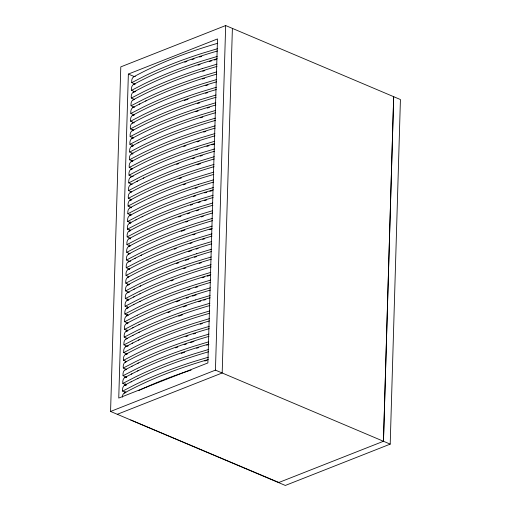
<?xml version="1.0" encoding="UTF-8"?>
<svg xmlns="http://www.w3.org/2000/svg" width="511" height="511" viewBox="0 0 511 511"><rect width="100%" height="100%" fill="white"/><g stroke="black" fill="none" stroke-linecap="round" stroke-linejoin="round"><path stroke-width="0.77" d="M110.574 411.457L120.8 66.877L225.67 25.55L400.426 99.543L390.2 444.123L285.33 485.45L110.574 411.457L215.444 370.13L390.2 444.123M128.363 74.063L118.75 398.075L207.881 362.944L217.501 38.932L128.363 74.063L134.412 76.624M125.042 392.927L125.086 391.388M125.272 385.217L125.316 383.672M126.875 331.23L126.92 329.684M127.328 315.804L127.38 314.259M127.558 308.088L127.603 306.549M127.788 300.379L127.833 298.839M129.392 246.391L129.436 244.846M129.851 230.966L129.896 229.426M130.075 223.256L130.126 221.71M130.305 215.54L130.35 214M131.908 161.553L131.953 160.013M132.413 144.587L132.368 146.127L133.294 145.763L129.935 144.338A7.16 4.733 68.5 0 1 133.524 138.053L130.164 136.629A7.16 4.733 68.5 0 1 133.754 130.337L130.394 128.913A7.16 4.733 68.5 0 1 133.984 122.627L130.618 121.203A7.16 4.733 68.5 0 1 134.208 114.911L130.848 113.493A7.16 4.733 68.5 0 1 133.844 107.253M132.598 138.417L132.643 136.871M132.822 130.701L132.873 129.162M126.185 385.217L126.198 384.853L122.838 383.429A7.16 4.733 68.5 0 1 126.428 377.137L123.068 375.719A7.16 4.733 68.5 0 1 126.658 369.427L123.298 368.003A7.16 4.733 68.5 0 1 126.287 361.769M126.415 377.508L126.428 377.137M128.932 292.669L128.944 292.298L125.585 290.88A7.16 4.733 68.5 0 1 129.174 284.589L125.815 283.164A7.16 4.733 68.5 0 1 128.81 276.93M131.455 207.83L131.461 207.466L128.101 206.042A7.16 4.733 68.5 0 1 131.691 199.75L128.331 198.325A7.16 4.733 68.5 0 1 131.327 192.091M133.971 122.991L133.984 122.627M215.444 370.13L225.67 25.55M232.39 28.392L222.183 372.979L117.294 414.3M383.461 441.268L393.687 96.688L383.48 441.274L278.591 482.595L278.878 482.16M133.671 76.822C160.243 62.393 188.693 51.7 217.692 43.282M135.128 84.066L131.768 82.641L144.306 76.171A418.081 170.712 1.7 0 1 202.663 53.176L217.437 48.724M133.441 84.532C160.013 70.103 188.463 59.41 217.462 50.998M135.773 91.431L134.898 91.776L131.538 90.351L144.076 83.887A418.081 170.712 1.7 0 1 202.433 60.892L217.213 56.434M133.211 92.248C159.783 77.819 188.233 67.12 217.232 58.708M134.668 99.485L131.308 98.067L143.853 91.597A418.081 170.712 1.7 0 1 202.209 68.602M132.981 99.958C159.553 85.529 188.01 74.836 217.003 66.417M134.438 107.201L131.078 105.777L143.623 99.313A418.081 170.712 1.7 0 1 201.979 76.318L216.753 71.859M132.751 107.674C159.323 93.245 187.78 82.546 216.773 74.133M130.848 113.493L143.393 107.023A418.081 170.712 1.7 0 1 201.749 84.028L216.523 79.575M132.528 115.384C159.093 100.954 187.55 90.262 216.549 81.843M130.618 121.203L143.163 114.739A418.081 170.712 1.7 0 1 201.519 91.744L216.294 87.285M132.298 123.1C158.87 108.671 187.32 97.971 216.319 89.559M130.394 128.913L142.933 122.448A418.081 170.712 1.7 0 1 201.289 99.453L216.064 95.001M132.068 130.81C158.64 116.38 187.09 105.688 216.089 97.269M130.164 136.629L142.703 130.158A418.081 170.712 1.7 0 1 201.059 107.163L215.84 102.711M131.838 138.526C158.41 124.09 186.86 113.397 215.859 104.985M129.935 144.338L142.48 137.874A418.081 170.712 1.7 0 1 200.836 114.879L215.61 110.427M131.608 146.235C158.18 131.806 186.636 121.113 215.629 112.695M132.605 168.898L129.245 167.48A7.16 4.733 68.5 0 1 132.834 161.189L129.475 159.764A7.16 4.733 68.5 0 1 133.064 153.472L129.705 152.054L142.25 145.584A418.081 170.712 1.7 0 1 200.606 122.589L215.38 118.137M131.378 153.945C157.95 139.516 186.406 128.823 215.399 120.411M129.475 159.764L142.02 153.3A418.081 170.712 1.7 0 1 200.376 130.305L215.15 125.847M131.155 161.661C157.72 147.232 186.176 136.533 215.176 128.12M129.245 167.48L141.79 161.01A418.081 170.712 1.7 0 1 200.146 138.015L214.92 133.563M130.925 169.371C157.497 154.942 185.947 144.249 214.946 135.83M133.256 176.269L132.381 176.614L129.021 175.19L141.56 168.726A418.081 170.712 1.7 0 1 199.916 145.731L214.69 141.272M130.695 177.087C157.267 162.658 185.717 151.959 214.716 143.546M132.151 184.324L128.791 182.906L141.33 176.436A418.081 170.712 1.7 0 1 199.686 153.441L214.467 148.988M130.465 184.797C157.037 170.367 185.487 159.675 214.486 151.256M131.25 191.753L128.561 190.616L141.106 184.152A418.081 170.712 1.7 0 1 199.462 161.157L214.237 156.698M130.235 192.513C156.807 178.077 185.263 167.384 214.256 158.972M128.331 198.325L140.876 191.861A418.081 170.712 1.7 0 1 199.233 168.866L214.007 164.414M130.005 200.223C156.577 185.793 185.033 175.101 214.026 166.682M128.101 206.042L140.646 199.571A418.081 170.712 1.7 0 1 199.003 176.576L213.777 172.124M129.781 207.932C156.347 193.503 184.803 182.81 213.802 174.398M130.318 246.027L126.958 244.603A7.16 4.733 68.5 0 1 130.548 238.311L127.188 236.893A7.16 4.733 68.5 0 1 130.778 230.602L127.418 229.177A7.16 4.733 68.5 0 1 131.008 222.885L127.648 221.467A7.16 4.733 68.5 0 1 131.231 215.176L127.871 213.751L140.416 207.287A418.081 170.712 1.7 0 1 198.773 184.292M129.551 215.648C156.123 201.219 184.573 190.52 213.572 182.108M127.648 221.467L140.186 214.997A418.081 170.712 1.7 0 1 198.543 192.002L213.317 187.55M129.321 223.358C155.893 208.929 184.343 198.236 213.343 189.824M127.418 229.177L139.957 222.713A418.081 170.712 1.7 0 1 198.313 199.718L213.093 195.259M129.091 231.074C155.663 216.645 184.113 205.946 213.113 197.533M127.188 236.893L139.733 230.423A418.081 170.712 1.7 0 1 198.089 207.428L212.863 202.976M128.861 238.784C155.433 224.355 183.89 213.662 212.883 205.243M126.958 244.603L139.503 238.139A418.081 170.712 1.7 0 1 197.859 215.144L212.633 210.685M128.631 246.5C155.203 232.071 183.66 221.372 212.653 212.959M130.088 253.737L126.728 252.313L139.273 245.848A418.081 170.712 1.7 0 1 197.629 222.853L212.404 218.401M128.408 254.21C154.974 239.78 183.43 229.088 212.429 220.669M130.739 261.102L129.858 261.453L126.498 260.029L139.043 253.565A418.081 170.712 1.7 0 1 197.399 230.563L212.174 226.111M128.178 261.926C154.744 247.49 183.2 236.797 212.199 228.385M128.734 276.592L126.045 275.455A7.16 4.733 68.5 0 1 129.634 269.163L126.274 267.738L138.813 261.274A418.081 170.712 1.7 0 1 197.169 238.279L211.944 233.827M127.948 269.636C154.52 255.206 182.97 244.514 211.969 236.095M126.045 275.455L138.583 268.984A418.081 170.712 1.7 0 1 196.939 245.989L211.72 241.537M127.718 277.345C154.29 262.916 182.74 252.223 211.739 243.811M125.815 283.164L138.36 276.7A418.081 170.712 1.7 0 1 196.716 253.705M127.488 285.061C154.06 270.632 182.516 259.933 211.509 251.521M125.585 290.88L138.13 284.41A418.081 170.712 1.7 0 1 196.486 261.415L211.26 256.963M127.258 292.771C153.83 278.342 182.286 267.649 211.279 259.237M127.801 330.866L124.441 329.442A7.16 4.733 68.5 0 1 128.031 323.15L124.671 321.726A7.16 4.733 68.5 0 1 128.261 315.44L124.901 314.016A7.16 4.733 68.5 0 1 128.485 307.724L125.125 306.306A7.16 4.733 68.5 0 1 128.715 300.014L125.355 298.59L137.9 292.126A418.081 170.712 1.7 0 1 196.256 269.131L211.03 264.672M127.035 300.487C153.6 286.058 182.057 275.359 211.056 266.946M125.125 306.306L137.67 299.836A418.081 170.712 1.7 0 1 196.026 276.841L210.8 272.389M126.805 308.197C153.37 293.768 181.827 283.075 210.826 274.656M124.901 314.016L137.44 307.552A418.081 170.712 1.7 0 1 195.796 284.557L210.57 280.098M126.575 315.913C153.147 301.484 181.597 290.785 210.596 282.372M124.671 321.726L137.21 315.261M126.345 323.623C152.917 309.193 181.367 298.501 210.366 290.082M124.441 329.442L136.986 322.978A418.081 170.712 1.7 0 1 195.343 299.976M126.115 331.339C152.687 316.903 181.143 306.21 210.136 297.798M127.571 338.576L124.211 337.151L136.756 330.687A418.081 170.712 1.7 0 1 195.113 307.692L209.887 303.24M125.885 339.048C152.457 324.619 180.913 313.926 209.906 305.508M128.223 345.941L127.341 346.286L123.981 344.868L136.526 338.397A418.081 170.712 1.7 0 1 194.883 315.402L209.657 310.95M125.661 346.758C152.227 332.329 180.683 321.636 209.676 313.224M126.211 361.43L123.528 360.293A7.16 4.733 68.5 0 1 127.111 354.002L123.751 352.577L136.296 346.113A418.081 170.712 1.7 0 1 194.653 323.118L209.427 318.66M125.431 354.474C151.997 340.045 180.453 329.346 209.453 320.934M123.528 360.293L136.067 353.823A418.081 170.712 1.7 0 1 194.423 330.828L209.197 326.376M125.201 362.184C151.773 347.755 180.223 337.062 209.223 328.643M123.298 368.003L135.837 361.539A418.081 170.712 1.7 0 1 194.193 338.544L208.973 334.085M124.971 369.9C151.543 355.471 179.993 344.772 208.993 336.359M123.068 375.719L135.613 369.249A418.081 170.712 1.7 0 1 193.969 346.254L208.744 341.802M124.741 377.61C151.313 363.18 179.77 352.488 208.763 344.069M122.838 383.429L135.383 376.965A418.081 170.712 1.7 0 1 193.739 353.97L208.514 349.511M124.512 385.326C151.084 370.89 179.54 360.198 208.533 351.785M122.289 397.194A7.16 4.733 68.5 0 1 125.968 392.563L122.608 391.139L135.153 384.674A418.081 170.712 1.7 0 1 193.509 361.679L208.284 357.227M124.288 393.036C150.854 378.606 179.31 367.914 208.303 359.495M139.26 104.225L139.886 103.912M145.578 101.057L146.184 100.75M138.117 142.786L138.743 142.473M144.428 139.618L145.041 139.318M136.974 181.348L137.6 181.035M143.284 178.179L143.891 177.879M135.824 219.915L136.456 219.596M142.141 216.747L142.748 216.44M134.68 258.477L135.313 258.157M140.998 255.308L141.604 255.002M133.767 289.322L134.393 289.009M140.084 286.16L140.691 285.853M133.537 297.038L134.163 296.725M139.854 293.87L140.461 293.563M133.307 304.748L133.939 304.435M139.624 301.586L140.231 301.279M132.624 327.89L133.25 327.57M138.935 324.721L139.541 324.415M132.394 335.599L133.02 335.286M138.705 332.431L139.318 332.131M132.164 343.315L132.79 342.996M138.481 340.147L139.088 339.841M131.48 366.451L132.106 366.138M137.791 363.283L138.398 362.976M131.25 374.161L131.876 373.848M137.561 370.992L138.168 370.692M131.02 381.877L131.646 381.557M137.331 378.708L137.944 378.402M133.282 115.275L134.208 114.911M130.765 200.114L131.691 199.75M128.702 269.527L129.634 269.163M128.248 284.953L129.174 284.589M126.185 354.366L127.111 354.002M125.732 369.792L126.658 369.427M176.646 164.401L178.824 163.565M174.13 249.24L176.301 248.403M171.038 280.922L173.216 280.085M167.953 312.604L170.125 311.774M184.752 62.214L186.975 61.403M184.35 100.507L188.061 99.16M183.717 146.51L185.94 145.705M179.086 178.709L181.316 177.905M183.315 184.803L185.538 183.992M178.684 217.003L180.913 216.198M181.201 231.349L184.912 230.001M176.57 263.548L178.799 262.737M176.167 301.841L179.878 300.494M178.678 316.188L182.389 314.84M175.535 347.85L177.764 347.039M192.015 59.608L194.084 58.899M192.487 158.685L194.557 157.969M190.424 205.198L192.494 204.483M187.435 213.86L189.504 213.151M185.825 222.049L187.895 221.333M189.971 243.523L192.04 242.808M188.361 251.712L191.81 250.524M185.372 260.374L188.821 259.186M183.762 268.562L185.832 267.847M187.907 290.037L189.977 289.322M186.298 298.226L188.367 297.511M183.308 306.887L186.758 305.699M185.844 336.551L187.914 335.836M184.235 344.733L186.304 344.024M181.245 353.401L184.695 352.213M199.641 57.021L201.756 56.331M198.006 65.191L200.12 64.501M202.707 71.297L204.815 70.607M202.477 79.007L204.585 78.317M197.565 103.522L199.68 102.832M195.93 111.698L198.044 111.008M200.625 117.798L202.739 117.108M197.125 141.854L199.239 141.17M195.489 150.03L197.604 149.34M200.184 156.13L202.299 155.44M197.144 164.766L200.663 163.616M195.049 188.361L197.163 187.671M193.414 196.531L195.521 195.847M198.108 202.637L200.223 201.947M196.473 210.807L198.587 210.123M192.973 234.868L195.081 234.179M196.032 249.144L198.147 248.455M194.397 257.314L196.505 256.624M195.592 287.476L197.706 286.786M192.545 296.105L196.064 294.956M193.516 333.983L195.624 333.293M190.469 342.613L193.988 341.463M209.35 61.563L211.497 60.898M202.203 68.602L216.983 64.15M205.792 85.586L207.945 84.922M205.563 93.302L207.715 92.632M207.255 108.057L209.408 107.393M203.704 132.081L205.856 131.416M206.827 146.401L208.98 145.737M198.773 184.292L213.547 179.84M204.739 192.896L206.891 192.232M204.509 200.612L206.661 199.948M201.187 216.92L203.333 216.255M202.65 239.397L204.802 238.726M196.709 253.705L211.49 249.247M199.092 263.421L201.245 262.756M202.222 277.735L204.374 277.071M195.336 299.976L210.117 295.524M198.664 301.758L200.817 301.094M203.685 300.206L205.837 299.542M200.133 324.23L202.286 323.565M196.575 348.253L198.728 347.589M214.409 60.023L216.619 59.378M211.893 144.862L214.103 144.217M209.778 191.35L211.995 190.705M209.376 229.701L211.586 229.056M207.262 276.189L209.478 275.544M210.347 287.814L195.566 292.266A418.081 170.712 1.7 0 0 137.216 315.261M206.68 345.174L208.89 344.529M204.745 361.028L206.955 360.383M134.201 84.43L134.872 84.711M132.138 153.843L132.809 154.124M129.622 238.682L130.292 238.963M127.105 323.514L127.776 323.802M130.752 420.004L278.853 482.493M131.768 82.641A7.16 4.733 68.5 0 1 135.358 76.35M126.498 260.029A7.16 4.733 68.5 0 1 129.494 253.795M127.871 213.751A7.16 4.733 68.5 0 1 131.461 207.466M128.791 182.906A7.16 4.733 68.5 0 1 132.381 176.614M131.308 98.067A7.16 4.733 68.5 0 1 134.898 91.776M123.981 344.868A7.16 4.733 68.5 0 1 126.977 338.633M131.078 105.777A7.16 4.733 68.5 0 1 134.074 99.543M129.705 152.054A7.16 4.733 68.5 0 1 133.294 145.763M128.561 190.616A7.16 4.733 68.5 0 1 131.557 184.382M131.538 90.351A7.16 4.733 68.5 0 1 134.527 84.117M123.751 352.577A7.16 4.733 68.5 0 1 126.747 346.343M125.355 298.59A7.16 4.733 68.5 0 1 128.944 292.298M126.274 267.738A7.16 4.733 68.5 0 1 129.264 261.504M138.871 390.493A418.081 170.712 1.7 0 1 191.101 370.085M129.021 175.19A7.16 4.733 68.5 0 1 132.01 168.956M122.608 391.139A7.16 4.733 68.5 0 1 126.198 384.853M124.211 337.151A7.16 4.733 68.5 0 1 127.207 330.917M126.728 252.313A7.16 4.733 68.5 0 1 129.724 246.078"/></g></svg>
